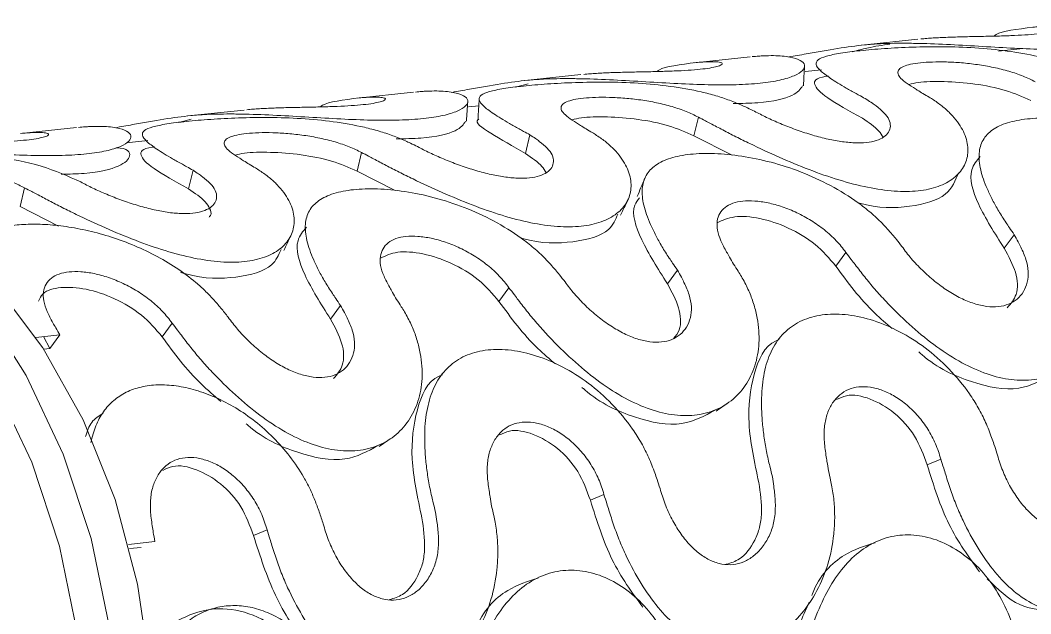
# Model space of a CAD drawing. Header units: millimetres. Extents: x -696 to 165, y -344 to 645.
# Drawn here: x 72.37 to 97.38, y 627.03 to 641.71 of the extents above; entities that cross this region are included whole.
import ezdxf

# ---------------------------------------------------------------- set-up
doc = ezdxf.new("R2010")
doc.units = ezdxf.units.MM

msp = doc.modelspace()

# ---------------------------------------------------------------- linework, layer by layer
at = {"color": 7, "linetype": 'Continuous', "lineweight": 15}
for p, q in [((94.586, 641.241), (93.196, 641.095)), ((97.189, 641.011), (96.583, 640.947)), ((90.44, 640.806), (89.049, 640.66)), ((92.203, 640.488), (91.801, 640.446)), ((86.247, 640.366), (84.857, 640.22)), ((82.101, 639.931), (80.71, 639.785)), ((77.908, 639.491), (76.518, 639.346)), ((83.719, 639.598), (83.463, 639.571)), ((76.6, 639.261), (76.292, 639.184)), ((73.762, 639.057), (72.371, 638.911)), ((75.525, 638.739), (74.997, 638.683)), ((80.706, 637.976), (81.649, 637.497)), ((72.367, 637.102), (73.312, 636.621)), ((75.879, 633.884), (76.126, 634.221)), ((73.1, 633.592), (72.943, 633.887))]:
    msp.add_line(p, q, dxfattribs=at)
at = {"color": 144, "linetype": 'Continuous', "lineweight": 0}
for p, q in [((84.939, 640.136), (84.631, 640.059)), ((89.045, 638.851), (89.154, 639.314)), ((84.875, 638.414), (84.985, 638.877)), ((89.045, 638.851), (89.988, 638.372)), ((80.706, 637.976), (80.816, 638.439)), ((76.537, 637.539), (76.646, 638.002)), ((72.367, 637.102), (72.477, 637.565)), ((96.726, 636.071), (96.974, 636.407)), ((92.557, 635.633), (92.804, 635.97)), ((88.388, 635.196), (88.635, 635.533)), ((84.218, 634.759), (84.465, 635.095)), ((80.049, 634.321), (80.296, 634.658)), ((72.755, 633.867), (73.347, 633.929)), ((73.1, 633.592), (73.347, 633.929)), ((72.948, 633.577), (73.1, 633.592)), ((94.82, 630.714), (95.156, 630.858)), ((86.481, 629.84), (86.817, 629.984)), ((78.142, 628.965), (78.478, 629.109)), ((75.044, 628.749), (75.699, 628.817)), ((75.072, 628.643), (75.363, 628.674))]:
    msp.add_line(p, q, dxfattribs=at)
at = {"color": 7, "linetype": 'Continuous', "lineweight": 15, "flags": 128}
for points in [[(59.712, 637.886), (60.811, 638.461), (62.365, 638.938), (63.971, 639.067), (65.589, 638.843), (67.18, 638.272), (68.705, 637.369), (70.125, 636.155), (71.407, 634.661), (72.517, 632.922), (73.43, 630.983), (74.123, 628.891)], [(70.799, 612.715), (71.112, 612.948), (72.371, 614.136), (73.462, 615.604), (74.356, 617.312), (75.03, 619.217), (75.467, 621.269), (75.656, 623.416), (75.591, 625.601), (75.274, 627.768), (74.714, 629.861), (73.924, 631.825), (72.926, 633.611), (71.745, 635.171), (70.412, 636.465), (68.962, 637.46), (68.162, 637.855)], [(74.123, 628.891), (74.578, 626.697), (74.785, 624.455), (74.737, 622.221), (74.437, 620.049), (73.892, 617.993), (73.116, 616.104), (72.126, 614.428), (70.948, 613.007), (69.611, 611.875), (68.148, 611.06), (66.594, 610.583), (64.989, 610.454), (63.37, 610.678), (61.84, 611.22)]]:
    msp.add_lwpolyline(points, dxfattribs=at)
at = {"color": 8, "linetype": 'Continuous', "lineweight": 15, "flags": 128}
for points in [[(73.341, 628.707), (72.651, 630.781), (71.737, 632.697), (70.624, 634.407), (69.339, 635.866), (67.916, 637.036), (66.392, 637.887), (64.807, 638.397), (63.2, 638.552), (61.615, 638.348), (60.093, 637.792), (58.671, 636.896), (57.388, 635.685), (57.287, 635.569)], [(59.686, 612.695), (60.863, 611.92), (62.422, 611.238), (64.023, 610.904), (65.624, 610.928), (67.183, 611.31), (68.66, 612.038), (70.017, 613.094), (71.218, 614.452), (72.232, 616.075), (73.034, 617.922), (73.602, 619.945), (73.921, 622.091), (73.984, 624.305), (73.789, 626.529), (73.341, 628.707)]]:
    msp.add_lwpolyline(points, dxfattribs=at)
at = {"color": 144, "linetype": 'Continuous', "lineweight": 0}
for points, knots in [([(93.268, 641.102), (93.329, 641.108), (93.433, 641.117), (93.642, 641.13), (93.901, 641.14), (94.247, 641.143), (94.738, 641.137), (95.387, 641.111), (96.19, 641.063), (96.986, 641.016), (97.746, 640.986), (98.44, 640.985), (99.044, 641.023), (99.533, 641.1), (99.889, 641.21), (100.097, 641.343), (100.148, 641.479), (100.042, 641.599), (99.821, 641.671), (99.577, 641.703), (99.36, 641.713), (99.157, 641.709), (98.975, 641.698), (98.882, 641.69), (98.828, 641.685)], [0, 0, 0, 0, 0.0186597, 0.0319549, 0.0637412, 0.0954062, 0.1271454, 0.1904484, 0.2531234, 0.3153892, 0.3772158, 0.4386966, 0.5000004, 0.5613035, 0.6227903, 0.6846084, 0.746879, 0.8093411, 0.8727575, 0.9049937, 0.9363988, 0.9681745, 0.9814248, 1, 1, 1, 1]), ([(97.438, 641.54), (97.486, 641.544), (97.569, 641.551), (97.729, 641.559), (97.904, 641.561), (98.049, 641.546), (98.1, 641.517), (98.072, 641.481), (97.967, 641.441), (97.791, 641.404), (97.547, 641.372), (97.244, 641.347), (96.897, 641.329), (96.515, 641.318), (96.116, 641.31), (95.713, 641.302), (95.323, 641.29), (95.023, 641.276), (94.807, 641.261), (94.708, 641.252), (94.658, 641.248)], [0, 0, 0, 0, 0.037586, 0.064255, 0.12723, 0.189295, 0.251986, 0.314945, 0.377155, 0.438811, 0.499758, 0.561114, 0.622703, 0.684321, 0.746812, 0.809827, 0.873255, 0.936776, 0.968416, 1, 1, 1, 1]), ([(96.48, 641.319), (96.494, 641.333), (96.604, 641.434), (97.05, 641.49), (97.438, 641.54)], [0, 0, 0, 0, 0.13264, 1, 1, 1, 1]), ([(91.392, 640.802), (91.536, 640.827), (91.937, 640.898), (92.634, 641.026), (93.057, 641.077), (93.268, 641.102)], [0, 0, 0, 0, 0.217821, 0.608524, 1, 1, 1, 1]), ([(98.883, 640.334), (98.825, 640.363), (98.725, 640.412), (98.522, 640.504), (98.27, 640.608), (97.932, 640.72), (97.448, 640.846), (96.804, 640.96), (96.003, 641.036), (95.205, 641.061), (94.443, 641.049), (93.746, 641.012), (93.142, 640.96), (92.653, 640.897), (92.3, 640.824), (92.094, 640.735), (92.045, 640.621), (92.15, 640.472), (92.365, 640.312), (92.601, 640.16), (92.811, 640.035), (93.007, 639.926), (93.183, 639.83), (93.272, 639.78), (93.324, 639.751)], [0, 0, 0, 0, 0.01866, 0.031955, 0.063741, 0.095406, 0.127145, 0.190448, 0.253123, 0.315389, 0.377216, 0.438697, 0.5, 0.561304, 0.62279, 0.684608, 0.746879, 0.809341, 0.872758, 0.904994, 0.936399, 0.968174, 0.981425, 1, 1, 1, 1]), ([(93.893, 641.119), (93.714, 641.094), (93.438, 641.056), (93.092, 640.965), (92.97, 640.933)], [0, 0, 0, 0, 0.646947, 1, 1, 1, 1]), ([(89.099, 640.665), (89.147, 640.669), (89.23, 640.676), (89.39, 640.685), (89.565, 640.686), (89.71, 640.672), (89.761, 640.643), (89.733, 640.606), (89.628, 640.567), (89.452, 640.529), (89.208, 640.497), (88.906, 640.472), (88.558, 640.455), (88.176, 640.443), (87.777, 640.435), (87.374, 640.427), (86.985, 640.416), (86.684, 640.401), (86.468, 640.387), (86.369, 640.378), (86.319, 640.373)], [0, 0, 0, 0, 0.037586, 0.064255, 0.12723, 0.189295, 0.251986, 0.314945, 0.377155, 0.438811, 0.499758, 0.561114, 0.622703, 0.684321, 0.746812, 0.809827, 0.873255, 0.936776, 0.968416, 1, 1, 1, 1]), ([(94.714, 639.897), (94.667, 639.927), (94.588, 639.978), (94.435, 640.074), (94.267, 640.183), (94.128, 640.305), (94.082, 640.41), (94.113, 640.498), (94.22, 640.57), (94.397, 640.624), (94.642, 640.662), (94.944, 640.681), (95.291, 640.682), (95.67, 640.662), (96.066, 640.617), (96.465, 640.548), (96.847, 640.453), (97.141, 640.353), (97.35, 640.262), (97.446, 640.213), (97.493, 640.189)], [0, 0, 0, 0, 0.037586, 0.064255, 0.12723, 0.189295, 0.251986, 0.314945, 0.377155, 0.438811, 0.499758, 0.561114, 0.622703, 0.684321, 0.746812, 0.809827, 0.873255, 0.936776, 0.968416, 1, 1, 1, 1]), ([(88.141, 640.445), (88.155, 640.458), (88.265, 640.559), (88.712, 640.616), (89.099, 640.665)], [0, 0, 0, 0, 0.13264, 1, 1, 1, 1]), ([(83.054, 639.927), (83.197, 639.953), (83.598, 640.023), (84.295, 640.152), (84.718, 640.202), (84.93, 640.228)], [0, 0, 0, 0, 0.217821, 0.608524, 1, 1, 1, 1]), ([(92.365, 640.333), (92.349, 640.33), (92.047, 640.283), (91.978, 640.14), (92.241, 639.83), (92.89, 639.469), (93.214, 639.288)], [0, 0, 0, 0, 0.018526, 0.345504, 0.672289, 1, 1, 1, 1]), ([(94.367, 640.123), (94.438, 640.142), (94.638, 640.193), (95.23, 640.205), (95.994, 640.148), (96.784, 639.995), (97.184, 639.815), (97.384, 639.726)], [0, 0, 0, 0, 0.120844, 0.341045, 0.561328, 0.780782, 1, 1, 1, 1]), ([(80.76, 639.79), (80.809, 639.794), (80.891, 639.802), (81.051, 639.81), (81.226, 639.812), (81.372, 639.797), (81.423, 639.768), (81.394, 639.732), (81.289, 639.692), (81.113, 639.655), (80.869, 639.622), (80.567, 639.598), (80.219, 639.58), (79.838, 639.568), (79.438, 639.56), (79.035, 639.552), (78.646, 639.541), (78.345, 639.527), (78.129, 639.512), (78.03, 639.503), (77.98, 639.499)], [0, 0, 0, 0, 0.037586, 0.064255, 0.12723, 0.189295, 0.251986, 0.314945, 0.377155, 0.438811, 0.499758, 0.561114, 0.622703, 0.684321, 0.746812, 0.809827, 0.873255, 0.936776, 0.968416, 1, 1, 1, 1]), ([(79.802, 639.57), (79.816, 639.584), (79.926, 639.685), (80.373, 639.741), (80.76, 639.79)], [0, 0, 0, 0, 0.1326399, 1, 1, 1, 1]), ([(89.154, 639.314), (89.213, 639.285), (89.312, 639.234), (89.512, 639.129), (89.758, 638.998), (90.083, 638.829), (90.543, 638.604), (91.147, 638.324), (91.892, 638.011), (92.634, 637.751), (93.35, 637.565), (94.015, 637.47), (94.609, 637.475), (95.108, 637.584), (95.493, 637.79), (95.746, 638.078), (95.851, 638.427), (95.802, 638.811), (95.626, 639.138), (95.413, 639.39), (95.216, 639.571), (95.027, 639.708), (94.855, 639.816), (94.766, 639.867), (94.714, 639.897)], [0, 0, 0, 0, 0.0186597, 0.0319549, 0.0637412, 0.0954062, 0.1271454, 0.1904484, 0.2531234, 0.3153892, 0.3772158, 0.4386966, 0.5000004, 0.5613035, 0.6227903, 0.6846084, 0.746879, 0.8093411, 0.8727575, 0.9049937, 0.9363988, 0.9681745, 0.9814248, 1, 1, 1, 1]), ([(93.324, 639.751), (93.37, 639.721), (93.449, 639.668), (93.6, 639.56), (93.761, 639.424), (93.888, 639.251), (93.92, 639.087), (93.875, 638.94), (93.756, 638.819), (93.571, 638.73), (93.323, 638.681), (93.024, 638.674), (92.685, 638.707), (92.318, 638.777), (91.936, 638.881), (91.551, 639.009), (91.181, 639.154), (90.894, 639.282), (90.687, 639.385), (90.592, 639.435), (90.544, 639.46)], [0, 0, 0, 0, 0.037586, 0.064255, 0.12723, 0.189295, 0.251986, 0.314945, 0.377155, 0.438811, 0.499758, 0.561114, 0.622703, 0.684321, 0.746812, 0.809827, 0.873255, 0.936776, 0.968416, 1, 1, 1, 1]), ([(74.715, 639.053), (74.858, 639.078), (75.259, 639.149), (75.956, 639.277), (76.379, 639.328), (76.591, 639.353)], [0, 0, 0, 0, 0.217821, 0.608524, 1, 1, 1, 1]), ([(82.205, 638.585), (82.147, 638.614), (82.047, 638.663), (81.845, 638.755), (81.592, 638.859), (81.254, 638.971), (80.77, 639.097), (80.126, 639.211), (79.325, 639.287), (78.528, 639.312), (77.765, 639.3), (77.068, 639.263), (76.464, 639.21), (75.975, 639.148), (75.622, 639.075), (75.416, 638.986), (75.367, 638.872), (75.472, 638.723), (75.687, 638.563), (75.923, 638.411), (76.134, 638.286), (76.329, 638.176), (76.505, 638.081), (76.594, 638.031), (76.646, 638.002)], [0, 0, 0, 0, 0.01866, 0.031955, 0.063741, 0.095406, 0.127145, 0.190448, 0.253123, 0.315389, 0.377216, 0.438697, 0.5, 0.561304, 0.62279, 0.684608, 0.746879, 0.809341, 0.872758, 0.904994, 0.936399, 0.968174, 0.981425, 1, 1, 1, 1]), ([(93.214, 639.288), (93.37, 639.184), (93.598, 639.031), (93.696, 638.867), (93.727, 638.816)], [0, 0, 0, 0, 0.684875, 1, 1, 1, 1]), ([(102.533, 636.99), (102.487, 637.048), (102.409, 637.147), (102.249, 637.34), (102.046, 637.566), (101.764, 637.831), (101.348, 638.156), (100.776, 638.509), (100.041, 638.845), (99.291, 639.087), (98.56, 639.237), (97.88, 639.301), (97.281, 639.283), (96.787, 639.187), (96.416, 639.012), (96.18, 638.76), (96.083, 638.43), (96.122, 638.022), (96.264, 637.621), (96.433, 637.269), (96.587, 636.992), (96.734, 636.761), (96.867, 636.565), (96.934, 636.466), (96.974, 636.407)], [0, 0, 0, 0, 0.01866, 0.031955, 0.063741, 0.095406, 0.127145, 0.190448, 0.253123, 0.315389, 0.377216, 0.438697, 0.5, 0.561304, 0.62279, 0.684608, 0.746879, 0.809341, 0.872758, 0.904994, 0.936399, 0.968174, 0.981425, 1, 1, 1, 1]), ([(68.252, 638.478), (68.312, 638.484), (68.416, 638.493), (68.625, 638.506), (68.884, 638.517), (69.23, 638.52), (69.721, 638.513), (70.37, 638.488), (71.173, 638.44), (71.969, 638.392), (72.729, 638.362), (73.424, 638.361), (74.027, 638.399), (74.517, 638.476), (74.873, 638.587), (75.081, 638.719), (75.132, 638.855), (75.025, 638.975), (74.804, 639.047), (74.56, 639.079), (74.343, 639.089), (74.14, 639.085), (73.958, 639.074), (73.865, 639.066), (73.811, 639.062)], [0, 0, 0, 0, 0.01866, 0.031955, 0.063741, 0.095406, 0.127145, 0.190448, 0.253123, 0.315389, 0.377216, 0.438697, 0.5, 0.561304, 0.62279, 0.684608, 0.746879, 0.809341, 0.872758, 0.904994, 0.936399, 0.968174, 0.981425, 1, 1, 1, 1]), ([(78.036, 638.148), (77.99, 638.178), (77.91, 638.229), (77.757, 638.325), (77.589, 638.434), (77.45, 638.556), (77.404, 638.661), (77.436, 638.749), (77.542, 638.82), (77.719, 638.875), (77.964, 638.912), (78.266, 638.932), (78.613, 638.933), (78.992, 638.912), (79.389, 638.868), (79.787, 638.799), (80.169, 638.704), (80.463, 638.604), (80.673, 638.513), (80.768, 638.464), (80.816, 638.439)], [0, 0, 0, 0, 0.037586, 0.064255, 0.12723, 0.189295, 0.251986, 0.314945, 0.377155, 0.438811, 0.499758, 0.561114, 0.622703, 0.684321, 0.746812, 0.809827, 0.873255, 0.936776, 0.968416, 1, 1, 1, 1]), ([(84.985, 638.877), (85.031, 638.846), (85.11, 638.794), (85.261, 638.685), (85.422, 638.55), (85.549, 638.377), (85.581, 638.213), (85.536, 638.066), (85.417, 637.944), (85.232, 637.856), (84.985, 637.807), (84.685, 637.799), (84.346, 637.832), (83.979, 637.902), (83.597, 638.006), (83.212, 638.134), (82.842, 638.28), (82.555, 638.407), (82.348, 638.51), (82.253, 638.56), (82.205, 638.585)], [0, 0, 0, 0, 0.037586, 0.064255, 0.12723, 0.189295, 0.251986, 0.314945, 0.377155, 0.438811, 0.499758, 0.561114, 0.622703, 0.684321, 0.746812, 0.809827, 0.873255, 0.936776, 0.968416, 1, 1, 1, 1]), ([(73.866, 637.711), (73.554, 637.852), (72.929, 638.135), (71.73, 638.356), (70.49, 638.443), (69.293, 638.426), (68.282, 638.354), (67.61, 638.28), (67.425, 638.217), (67.367, 638.198)], [0, 0, 0, 0, 0.158147, 0.315573, 0.471045, 0.62491, 0.777555, 0.929959, 1, 1, 1, 1]), ([(73.382, 637.903), (73.578, 637.906), (74.217, 637.916), (74.888, 638.099), (75.145, 638.351), (75.038, 638.552), (74.737, 638.555), (74.732, 638.555)], [0, 0, 0, 0, 0.127752, 0.417077, 0.706212, 0.995176, 1, 1, 1, 1]), ([(75.688, 638.583), (75.671, 638.581), (75.37, 638.534), (75.3, 638.391), (75.564, 638.08), (76.212, 637.72), (76.537, 637.539)], [0, 0, 0, 0, 0.018526, 0.345504, 0.672289, 1, 1, 1, 1]), ([(77.689, 638.374), (77.76, 638.393), (77.961, 638.444), (78.552, 638.456), (79.316, 638.399), (80.106, 638.246), (80.506, 638.066), (80.706, 637.976)], [0, 0, 0, 0, 0.120844, 0.341045, 0.561328, 0.780782, 1, 1, 1, 1]), ([(84.875, 638.414), (85.032, 638.309), (85.26, 638.157), (85.357, 637.993), (85.388, 637.941)], [0, 0, 0, 0, 0.684875, 1, 1, 1, 1]), ([(96.13, 638.339), (96.044, 638.238), (95.813, 637.965), (96.016, 637.192), (96.49, 636.445), (96.726, 636.071)], [0, 0, 0, 0, 0.226482, 0.612694, 1, 1, 1, 1]), ([(69.697, 637.273), (69.651, 637.303), (69.571, 637.354), (69.418, 637.45), (69.25, 637.559), (69.111, 637.681), (69.065, 637.786), (69.097, 637.874), (69.203, 637.946), (69.38, 638.001), (69.625, 638.038), (69.927, 638.057), (70.274, 638.058), (70.653, 638.038), (71.05, 637.993), (71.448, 637.924), (71.831, 637.829), (72.124, 637.729), (72.334, 637.638), (72.429, 637.589), (72.477, 637.565)], [0, 0, 0, 0, 0.037586, 0.064255, 0.12723, 0.189295, 0.251986, 0.314945, 0.377155, 0.438811, 0.499758, 0.561114, 0.622703, 0.684321, 0.746812, 0.809827, 0.873255, 0.936776, 0.968416, 1, 1, 1, 1]), ([(93.102, 637.2), (93.115, 637.197), (93.605, 637.052), (94.425, 637.067), (95.354, 637.332), (95.521, 637.752), (95.599, 637.949)], [0, 0, 0, 0, 0.009559, 0.35325, 0.696863, 1, 1, 1, 1]), ([(85.855, 635.241), (85.81, 635.299), (85.732, 635.398), (85.571, 635.591), (85.368, 635.817), (85.086, 636.082), (84.67, 636.406), (84.098, 636.76), (83.364, 637.096), (82.613, 637.337), (81.882, 637.488), (81.202, 637.552), (80.604, 637.534), (80.109, 637.437), (79.738, 637.263), (79.502, 637.011), (79.405, 636.68), (79.444, 636.273), (79.586, 635.871), (79.755, 635.52), (79.909, 635.243), (80.056, 635.012), (80.189, 634.816), (80.257, 634.716), (80.296, 634.658)], [0, 0, 0, 0, 0.01866, 0.031955, 0.063741, 0.095406, 0.127145, 0.190448, 0.253123, 0.315389, 0.377216, 0.438697, 0.5, 0.561304, 0.62279, 0.684608, 0.746879, 0.809341, 0.872758, 0.904994, 0.936399, 0.968174, 0.981425, 1, 1, 1, 1]), ([(90.025, 635.679), (89.991, 635.737), (89.934, 635.838), (89.822, 636.033), (89.702, 636.261), (89.615, 636.524), (89.611, 636.751), (89.675, 636.941), (89.806, 637.089), (89.997, 637.192), (90.247, 637.245), (90.544, 637.248), (90.877, 637.202), (91.232, 637.105), (91.595, 636.957), (91.951, 636.765), (92.282, 636.531), (92.526, 636.308), (92.694, 636.118), (92.768, 636.019), (92.804, 635.97)], [0, 0, 0, 0, 0.037586, 0.064255, 0.12723, 0.189295, 0.251986, 0.314945, 0.377155, 0.438811, 0.499758, 0.561114, 0.622703, 0.684321, 0.746812, 0.809827, 0.873255, 0.936776, 0.968416, 1, 1, 1, 1]), ([(89.623, 636.701), (89.754, 636.763), (90.017, 636.887), (90.667, 636.837), (91.382, 636.603), (92.081, 636.192), (92.398, 635.82), (92.557, 635.633)], [0, 0, 0, 0, 0.1958421, 0.3972584, 0.5987497, 0.7994829, 1, 1, 1, 1]), ([(77.516, 634.367), (77.456, 634.443), (77.336, 634.594), (77.146, 634.814), (76.943, 635.025), (76.647, 635.293), (76.234, 635.596), (75.697, 635.91), (75.134, 636.171), (74.558, 636.376), (73.986, 636.527), (73.434, 636.624), (72.914, 636.671), (72.441, 636.668), (72.025, 636.619), (71.679, 636.523), (71.407, 636.381), (71.21, 636.195), (71.118, 635.999), (71.094, 635.817), (71.089, 635.721), (71.086, 635.673)], [0, 0, 0, 0, 0.03208, 0.064054, 0.095876, 0.127664, 0.191357, 0.254821, 0.317917, 0.380404, 0.442694, 0.504695, 0.566396, 0.628012, 0.689611, 0.751139, 0.81291, 0.875066, 0.937353, 0.968618, 1, 1, 1, 1]), ([(79.452, 636.59), (79.366, 636.489), (79.135, 636.216), (79.339, 635.443), (79.812, 634.696), (80.049, 634.321)], [0, 0, 0, 0, 0.226482, 0.612694, 1, 1, 1, 1]), ([(81.686, 634.804), (81.652, 634.863), (81.595, 634.963), (81.483, 635.159), (81.363, 635.387), (81.276, 635.649), (81.272, 635.877), (81.337, 636.067), (81.467, 636.215), (81.658, 636.318), (81.908, 636.371), (82.205, 636.374), (82.538, 636.327), (82.893, 636.23), (83.256, 636.083), (83.612, 635.89), (83.943, 635.656), (84.187, 635.433), (84.355, 635.243), (84.429, 635.145), (84.465, 635.095)], [0, 0, 0, 0, 0.037586, 0.064255, 0.12723, 0.189295, 0.251986, 0.314945, 0.377155, 0.438811, 0.499758, 0.561114, 0.622703, 0.684321, 0.746812, 0.809827, 0.873255, 0.936776, 0.968416, 1, 1, 1, 1]), ([(81.285, 635.827), (81.415, 635.888), (81.678, 636.013), (82.328, 635.962), (83.043, 635.728), (83.742, 635.318), (84.059, 634.945), (84.218, 634.759)], [0, 0, 0, 0, 0.195842, 0.397258, 0.59875, 0.799483, 1, 1, 1, 1]), ([(88.635, 635.533), (88.668, 635.473), (88.725, 635.372), (88.83, 635.167), (88.936, 634.92), (88.996, 634.62), (88.968, 634.35), (88.872, 634.117), (88.715, 633.933), (88.505, 633.805), (88.25, 633.744), (87.959, 633.75), (87.644, 633.821), (87.315, 633.954), (86.984, 634.145), (86.66, 634.38), (86.356, 634.651), (86.126, 634.894), (85.965, 635.093), (85.892, 635.192), (85.855, 635.241)], [0, 0, 0, 0, 0.037586, 0.064255, 0.12723, 0.189295, 0.251986, 0.314945, 0.377155, 0.438811, 0.499758, 0.561114, 0.622703, 0.684321, 0.746812, 0.809827, 0.873255, 0.936776, 0.968416, 1, 1, 1, 1]), ([(88.388, 635.196), (88.496, 634.997), (88.659, 634.7), (88.724, 634.312), (88.7, 634.034), (88.593, 633.904), (88.537, 633.837)], [0, 0, 0, 0, 0.393496, 0.587834, 0.784098, 1, 1, 1, 1]), ([(96.546, 631.004), (96.521, 631.079), (96.479, 631.208), (96.39, 631.463), (96.271, 631.767), (96.089, 632.13), (95.799, 632.587), (95.369, 633.106), (94.778, 633.628), (94.139, 634.029), (93.488, 634.303), (92.857, 634.444), (92.274, 634.453), (91.764, 634.329), (91.345, 634.077), (91.028, 633.702), (90.819, 633.212), (90.715, 632.619), (90.714, 632.051), (90.757, 631.568), (90.811, 631.192), (90.874, 630.884), (90.937, 630.626), (90.968, 630.497), (90.987, 630.421)], [0, 0, 0, 0, 0.01866, 0.031955, 0.063741, 0.095406, 0.127145, 0.190448, 0.253123, 0.315389, 0.377216, 0.438697, 0.5, 0.561304, 0.62279, 0.684608, 0.746879, 0.809341, 0.872758, 0.904994, 0.936399, 0.968174, 0.981425, 1, 1, 1, 1]), ([(91.157, 633.814), (91.13, 633.804), (90.789, 633.679), (90.495, 632.986), (90.329, 631.782), (90.543, 630.779), (90.651, 630.277)], [0, 0, 0, 0, 0.0279644, 0.3517976, 0.67544, 1, 1, 1, 1]), ([(88.207, 630.129), (88.182, 630.205), (88.14, 630.334), (88.051, 630.589), (87.932, 630.892), (87.75, 631.256), (87.46, 631.713), (87.03, 632.231), (86.439, 632.753), (85.801, 633.154), (85.149, 633.428), (84.518, 633.57), (83.935, 633.578), (83.425, 633.455), (83.006, 633.203), (82.689, 632.827), (82.48, 632.337), (82.376, 631.745), (82.375, 631.177), (82.418, 630.693), (82.472, 630.317), (82.535, 630.009), (82.598, 629.752), (82.629, 629.622), (82.648, 629.546)], [0, 0, 0, 0, 0.01866, 0.031955, 0.063741, 0.095406, 0.127145, 0.190448, 0.253123, 0.315389, 0.377216, 0.438697, 0.5, 0.561304, 0.62279, 0.684608, 0.746879, 0.809341, 0.872758, 0.904994, 0.936399, 0.968174, 0.981425, 1, 1, 1, 1]), ([(82.818, 632.94), (82.791, 632.93), (82.45, 632.805), (82.156, 632.112), (81.99, 630.907), (82.204, 629.905), (82.312, 629.402)], [0, 0, 0, 0, 0.027964, 0.351798, 0.67544, 1, 1, 1, 1]), ([(79.868, 629.255), (79.836, 629.354), (79.771, 629.552), (79.662, 629.845), (79.538, 630.131), (79.343, 630.5), (79.049, 630.931), (78.64, 631.397), (78.188, 631.801), (77.705, 632.134), (77.207, 632.394), (76.709, 632.576), (76.225, 632.681), (75.769, 632.706), (75.351, 632.654), (74.983, 632.523), (74.671, 632.316), (74.416, 632.04), (74.259, 631.75), (74.173, 631.481), (74.134, 631.34), (74.115, 631.269)], [0, 0, 0, 0, 0.03208, 0.064054, 0.095876, 0.127664, 0.191357, 0.254821, 0.317917, 0.380404, 0.442694, 0.504695, 0.566396, 0.628012, 0.689611, 0.751139, 0.81291, 0.875066, 0.937353, 0.968618, 1, 1, 1, 1]), ([(92.376, 630.567), (92.364, 630.643), (92.342, 630.774), (92.301, 631.03), (92.262, 631.333), (92.268, 631.687), (92.341, 631.995), (92.469, 632.254), (92.645, 632.454), (92.865, 632.59), (93.124, 632.654), (93.412, 632.646), (93.716, 632.566), (94.025, 632.417), (94.325, 632.2), (94.602, 631.926), (94.842, 631.602), (95.002, 631.302), (95.099, 631.05), (95.137, 630.922), (95.156, 630.858)], [0, 0, 0, 0, 0.0375864, 0.0642546, 0.1272298, 0.189295, 0.2519863, 0.3149454, 0.3771553, 0.4388113, 0.4997585, 0.5611137, 0.6227028, 0.6843215, 0.746812, 0.8098273, 0.8732547, 0.9367756, 0.9684164, 1, 1, 1, 1]), ([(92.577, 632.329), (92.655, 632.368), (92.886, 632.484), (93.41, 632.379), (94.015, 632.032), (94.549, 631.45), (94.73, 630.96), (94.82, 630.714)], [0, 0, 0, 0, 0.112765, 0.33499, 0.557297, 0.778768, 1, 1, 1, 1]), ([(74.41, 631.985), (74.31, 631.923), (74.109, 631.796), (74.025, 631.542), (73.983, 631.414)], [0, 0, 0, 0, 0.493996, 1, 1, 1, 1]), ([(84.037, 629.692), (84.025, 629.768), (84.004, 629.899), (83.962, 630.156), (83.923, 630.458), (83.929, 630.812), (84.002, 631.12), (84.13, 631.379), (84.307, 631.58), (84.526, 631.716), (84.785, 631.78), (85.073, 631.771), (85.377, 631.692), (85.687, 631.542), (85.986, 631.325), (86.263, 631.052), (86.503, 630.728), (86.663, 630.427), (86.76, 630.176), (86.798, 630.048), (86.817, 629.984)], [0, 0, 0, 0, 0.037586, 0.064255, 0.12723, 0.189295, 0.251986, 0.314945, 0.377155, 0.438811, 0.499758, 0.561114, 0.622703, 0.684321, 0.746812, 0.809827, 0.873255, 0.936776, 0.968416, 1, 1, 1, 1]), ([(84.238, 631.454), (84.316, 631.493), (84.547, 631.609), (85.071, 631.505), (85.676, 631.158), (86.211, 630.576), (86.391, 630.085), (86.481, 629.84)], [0, 0, 0, 0, 0.1127653, 0.3349897, 0.5572968, 0.7787676, 1, 1, 1, 1]), ([(95.156, 630.858), (95.18, 630.783), (95.221, 630.653), (95.301, 630.394), (95.401, 630.082), (95.542, 629.701), (95.759, 629.213), (96.068, 628.643), (96.488, 628.048), (96.956, 627.574), (97.463, 627.238), (97.998, 627.055), (98.548, 627.032), (99.092, 627.17), (99.607, 627.463), (100.068, 627.901), (100.447, 628.463), (100.721, 629.129), (100.844, 629.749), (100.874, 630.264), (100.86, 630.657), (100.817, 630.974), (100.763, 631.235), (100.733, 631.365), (100.715, 631.441)], [0, 0, 0, 0, 0.01866, 0.031955, 0.063741, 0.095406, 0.127145, 0.190448, 0.253123, 0.315389, 0.377216, 0.438697, 0.5, 0.561304, 0.62279, 0.684608, 0.746879, 0.809341, 0.872758, 0.904994, 0.936399, 0.968174, 0.981425, 1, 1, 1, 1]), ([(99.325, 631.295), (99.337, 631.219), (99.358, 631.088), (99.391, 630.827), (99.41, 630.516), (99.368, 630.147), (99.251, 629.82), (99.081, 629.543), (98.868, 629.327), (98.623, 629.181), (98.356, 629.113), (98.078, 629.125), (97.797, 629.215), (97.524, 629.38), (97.268, 629.615), (97.034, 629.908), (96.83, 630.247), (96.69, 630.556), (96.601, 630.811), (96.564, 630.94), (96.546, 631.004)], [0, 0, 0, 0, 0.037586, 0.064255, 0.12723, 0.189295, 0.251986, 0.314945, 0.377155, 0.438811, 0.499758, 0.561114, 0.622703, 0.684321, 0.746812, 0.809827, 0.873255, 0.936776, 0.968416, 1, 1, 1, 1]), ([(75.699, 628.817), (75.686, 628.894), (75.665, 629.025), (75.623, 629.281), (75.584, 629.584), (75.59, 629.937), (75.663, 630.246), (75.791, 630.504), (75.968, 630.705), (76.187, 630.841), (76.446, 630.905), (76.734, 630.897), (77.038, 630.817), (77.348, 630.668), (77.647, 630.451), (77.924, 630.177), (78.164, 629.853), (78.324, 629.553), (78.421, 629.301), (78.459, 629.173), (78.478, 629.109)], [0, 0, 0, 0, 0.037586, 0.064255, 0.12723, 0.189295, 0.251986, 0.314945, 0.377155, 0.438811, 0.499758, 0.561114, 0.622703, 0.684321, 0.746812, 0.809827, 0.873255, 0.936776, 0.968416, 1, 1, 1, 1]), ([(75.899, 630.579), (75.977, 630.619), (76.208, 630.735), (76.732, 630.63), (77.337, 630.283), (77.872, 629.701), (78.052, 629.21), (78.142, 628.965)], [0, 0, 0, 0, 0.112765, 0.33499, 0.557297, 0.778768, 1, 1, 1, 1]), ([(94.82, 630.714), (94.98, 630.203), (95.294, 629.201), (95.847, 628.44), (96.118, 628.067)], [0, 0, 0, 0, 0.509682, 1, 1, 1, 1]), ([(90.987, 630.421), (90.999, 630.344), (91.019, 630.213), (91.052, 629.953), (91.071, 629.642), (91.029, 629.272), (90.912, 628.946), (90.742, 628.669), (90.529, 628.453), (90.285, 628.306), (90.017, 628.238), (89.739, 628.251), (89.458, 628.34), (89.185, 628.505), (88.929, 628.741), (88.695, 629.033), (88.492, 629.373), (88.351, 629.681), (88.262, 629.937), (88.225, 630.065), (88.207, 630.129)], [0, 0, 0, 0, 0.037586, 0.064255, 0.12723, 0.189295, 0.251986, 0.314945, 0.377155, 0.438811, 0.499758, 0.561114, 0.622703, 0.684321, 0.746812, 0.809827, 0.873255, 0.936776, 0.968416, 1, 1, 1, 1]), ([(90.651, 630.277), (90.688, 630.023), (90.744, 629.644), (90.681, 629.161), (90.519, 628.749), (90.246, 628.378), (89.959, 628.292), (89.847, 628.259)], [0, 0, 0, 0, 0.2770378, 0.4138605, 0.5520384, 0.8264337, 1, 1, 1, 1]), ([(82.648, 629.546), (82.66, 629.47), (82.68, 629.339), (82.713, 629.078), (82.732, 628.767), (82.69, 628.398), (82.573, 628.071), (82.403, 627.794), (82.19, 627.578), (81.946, 627.432), (81.678, 627.364), (81.4, 627.376), (81.119, 627.466), (80.846, 627.631), (80.59, 627.866), (80.356, 628.158), (80.153, 628.498), (80.012, 628.807), (79.924, 629.062), (79.887, 629.191), (79.868, 629.255)], [0, 0, 0, 0, 0.037586, 0.064255, 0.12723, 0.189295, 0.251986, 0.314945, 0.377155, 0.438811, 0.499758, 0.561114, 0.622703, 0.684321, 0.746812, 0.809827, 0.873255, 0.936776, 0.968416, 1, 1, 1, 1]), ([(82.312, 629.402), (82.349, 629.148), (82.405, 628.769), (82.342, 628.287), (82.18, 627.874), (81.907, 627.503), (81.62, 627.417), (81.508, 627.384)], [0, 0, 0, 0, 0.277038, 0.413861, 0.552038, 0.826434, 1, 1, 1, 1]), ([(97.134, 625.137), (97.134, 625.214), (97.136, 625.348), (97.132, 625.614), (97.115, 625.934), (97.057, 626.323), (96.926, 626.82), (96.68, 627.396), (96.281, 627.993), (95.797, 628.465), (95.259, 628.798), (94.696, 628.978), (94.136, 629), (93.603, 628.863), (93.115, 628.573), (92.685, 628.138), (92.322, 627.577), (92.027, 626.909), (91.841, 626.283), (91.724, 625.76), (91.654, 625.359), (91.616, 625.035), (91.593, 624.766), (91.581, 624.632), (91.574, 624.554)], [0, 0, 0, 0, 0.01866, 0.031955, 0.063741, 0.095406, 0.127145, 0.190448, 0.253123, 0.315389, 0.377216, 0.438697, 0.5, 0.561304, 0.62279, 0.684608, 0.746879, 0.809341, 0.872758, 0.904994, 0.936399, 0.968174, 0.981425, 1, 1, 1, 1]), ([(93.531, 628.79), (93.273, 628.709), (92.67, 628.52), (92.146, 627.969), (91.968, 627.502), (91.963, 627.488)], [0, 0, 0, 0, 0.419915, 0.983081, 1, 1, 1, 1]), ([(88.795, 624.262), (88.795, 624.34), (88.797, 624.473), (88.793, 624.74), (88.776, 625.059), (88.718, 625.448), (88.587, 625.945), (88.341, 626.521), (87.942, 627.118), (87.458, 627.591), (86.92, 627.923), (86.357, 628.104), (85.798, 628.126), (85.264, 627.989), (84.776, 627.698), (84.347, 627.264), (83.983, 626.703), (83.688, 626.035), (83.502, 625.409), (83.385, 624.886), (83.315, 624.485), (83.277, 624.16), (83.254, 623.891), (83.242, 623.757), (83.236, 623.679)], [0, 0, 0, 0, 0.01866, 0.031955, 0.063741, 0.095406, 0.127145, 0.190448, 0.253123, 0.315389, 0.377216, 0.438697, 0.5, 0.561304, 0.62279, 0.684608, 0.746879, 0.809341, 0.872758, 0.904994, 0.936399, 0.968174, 0.981425, 1, 1, 1, 1]), ([(85.192, 627.916), (84.934, 627.835), (84.331, 627.645), (83.807, 627.094), (83.629, 626.627), (83.624, 626.614)], [0, 0, 0, 0, 0.419915, 0.983081, 1, 1, 1, 1]), ([(96.305, 627.9), (96.566, 627.646), (97.068, 627.155), (97.657, 627.127), (97.94, 627.114)], [0, 0, 0, 0, 0.519701, 1, 1, 1, 1]), ([(80.456, 623.387), (80.457, 623.49), (80.458, 623.695), (80.448, 624.002), (80.421, 624.306), (80.353, 624.702), (80.209, 625.173), (79.967, 625.693), (79.662, 626.155), (79.306, 626.544), (78.911, 626.854), (78.49, 627.078), (78.058, 627.211), (77.626, 627.25), (77.206, 627.196), (76.807, 627.048), (76.438, 626.809), (76.1, 626.491), (75.853, 626.156), (75.681, 625.85), (75.597, 625.691), (75.555, 625.611)], [0, 0, 0, 0, 0.03208, 0.064054, 0.095876, 0.127664, 0.191357, 0.254821, 0.317917, 0.380404, 0.442694, 0.504695, 0.566396, 0.628012, 0.689611, 0.751139, 0.81291, 0.875066, 0.937353, 0.968618, 1, 1, 1, 1]), ([(91.898, 627.319), (91.732, 626.949), (91.371, 626.141), (91.271, 625.162), (91.216, 624.631)], [0, 0, 0, 0, 0.457192, 1, 1, 1, 1]), ([(80.098, 623.465), (80.09, 623.863), (80.076, 624.658), (79.634, 625.712), (78.971, 626.538), (78.145, 627.052), (77.271, 627.22), (76.452, 627.008), (75.839, 626.597), (75.576, 626.164), (75.49, 626.024)], [0, 0, 0, 0, 0.134241, 0.267705, 0.401346, 0.534964, 0.668555, 0.802079, 0.935772, 1, 1, 1, 1])]:
    msp.add_open_spline(points, degree=3, knots=knots, dxfattribs=at)
at = {"color": 7, "linetype": 'Continuous', "lineweight": 15}
for points, knots in [([(84.93, 640.228), (84.99, 640.233), (85.094, 640.242), (85.303, 640.256), (85.562, 640.266), (85.908, 640.269), (86.399, 640.263), (87.048, 640.237), (87.851, 640.189), (88.647, 640.142), (89.407, 640.111), (90.101, 640.11), (90.705, 640.148), (91.194, 640.225), (91.55, 640.336), (91.758, 640.468), (91.809, 640.604), (91.703, 640.725), (91.482, 640.796), (91.238, 640.828), (91.021, 640.838), (90.818, 640.834), (90.636, 640.824), (90.543, 640.815), (90.489, 640.811)], [0, 0, 0, 0, 0.01866, 0.031955, 0.063741, 0.095406, 0.127145, 0.190448, 0.253123, 0.315389, 0.377216, 0.438697, 0.5, 0.561304, 0.62279, 0.684608, 0.746879, 0.809341, 0.872758, 0.904994, 0.936399, 0.968174, 0.981425, 1, 1, 1, 1]), ([(91.754, 640.092), (91.759, 640.172), (91.769, 640.331), (91.78, 640.491), (91.785, 640.571)], [0, 0, 0, 0, 0.499949, 1, 1, 1, 1]), ([(90.544, 639.46), (90.486, 639.488), (90.386, 639.537), (90.183, 639.63), (89.931, 639.734), (89.593, 639.846), (89.109, 639.971), (88.465, 640.085), (87.664, 640.162), (86.867, 640.187), (86.104, 640.174), (85.407, 640.137), (84.803, 640.085), (84.314, 640.023), (83.961, 639.949), (83.755, 639.86), (83.706, 639.746), (83.811, 639.597), (84.026, 639.437), (84.262, 639.286), (84.472, 639.16), (84.668, 639.051), (84.844, 638.956), (84.933, 638.906), (84.985, 638.877)], [0, 0, 0, 0, 0.01866, 0.031955, 0.063741, 0.095406, 0.127145, 0.190448, 0.253123, 0.315389, 0.377216, 0.438697, 0.5, 0.561304, 0.62279, 0.684608, 0.746879, 0.809341, 0.872758, 0.904994, 0.936399, 0.968174, 0.981425, 1, 1, 1, 1]), ([(76.591, 639.353), (76.651, 639.358), (76.755, 639.368), (76.964, 639.381), (77.223, 639.391), (77.569, 639.394), (78.06, 639.388), (78.709, 639.362), (79.512, 639.314), (80.308, 639.267), (81.068, 639.236), (81.763, 639.236), (82.366, 639.273), (82.856, 639.35), (83.212, 639.461), (83.419, 639.593), (83.47, 639.729), (83.364, 639.85), (83.143, 639.922), (82.899, 639.954), (82.682, 639.964), (82.479, 639.96), (82.297, 639.949), (82.204, 639.941), (82.15, 639.936)], [0, 0, 0, 0, 0.01866, 0.031955, 0.063741, 0.095406, 0.127145, 0.190448, 0.253123, 0.315389, 0.377216, 0.438697, 0.5, 0.561304, 0.62279, 0.684608, 0.746879, 0.809341, 0.872758, 0.904994, 0.936399, 0.968174, 0.981425, 1, 1, 1, 1]), ([(90.016, 639.651), (90.227, 639.654), (90.881, 639.664), (91.569, 639.84), (91.68, 640.009), (91.733, 640.09)], [0, 0, 0, 0, 0.1979243, 0.6140914, 1, 1, 1, 1]), ([(83.415, 639.217), (83.42, 639.297), (83.43, 639.457), (83.441, 639.617), (83.446, 639.696)], [0, 0, 0, 0, 0.499949, 1, 1, 1, 1]), ([(83.729, 639.769), (83.724, 639.685), (83.715, 639.517), (83.705, 639.349), (83.7, 639.265)], [0, 0, 0, 0, 0.500047, 1, 1, 1, 1]), ([(86.375, 639.022), (86.329, 639.052), (86.249, 639.103), (86.096, 639.199), (85.928, 639.308), (85.789, 639.43), (85.743, 639.535), (85.774, 639.624), (85.881, 639.695), (86.058, 639.75), (86.303, 639.787), (86.605, 639.807), (86.952, 639.807), (87.331, 639.787), (87.728, 639.743), (88.126, 639.674), (88.508, 639.578), (88.802, 639.478), (89.011, 639.387), (89.107, 639.338), (89.154, 639.314)], [0, 0, 0, 0, 0.037586, 0.064255, 0.12723, 0.189295, 0.251986, 0.314945, 0.377155, 0.438811, 0.499758, 0.561114, 0.622703, 0.684321, 0.746812, 0.809827, 0.873255, 0.936776, 0.968416, 1, 1, 1, 1]), ([(81.677, 638.777), (81.888, 638.78), (82.542, 638.79), (83.23, 638.965), (83.341, 639.134), (83.394, 639.215)], [0, 0, 0, 0, 0.197924, 0.614091, 1, 1, 1, 1]), ([(83.719, 639.263), (83.712, 639.258), (83.607, 639.187), (83.949, 638.948), (84.566, 638.592), (84.875, 638.414)], [0, 0, 0, 0, 0.033976, 0.516304, 1, 1, 1, 1]), ([(86.028, 639.249), (86.099, 639.267), (86.299, 639.319), (86.891, 639.331), (87.655, 639.273), (88.445, 639.121), (88.845, 638.941), (89.045, 638.851)], [0, 0, 0, 0, 0.120844, 0.341045, 0.561328, 0.780782, 1, 1, 1, 1]), ([(72.421, 638.916), (72.47, 638.92), (72.552, 638.927), (72.712, 638.935), (72.887, 638.937), (73.033, 638.922), (73.084, 638.894), (73.055, 638.857), (72.95, 638.818), (72.775, 638.78), (72.53, 638.748), (72.228, 638.723), (71.88, 638.705), (71.499, 638.694), (71.099, 638.686), (70.696, 638.678), (70.307, 638.667), (70.006, 638.652), (69.79, 638.638), (69.691, 638.629), (69.642, 638.624)], [0, 0, 0, 0, 0.037586, 0.064255, 0.12723, 0.189295, 0.251986, 0.314945, 0.377155, 0.438811, 0.499758, 0.561114, 0.622703, 0.684321, 0.746812, 0.809827, 0.873255, 0.936776, 0.968416, 1, 1, 1, 1]), ([(80.816, 638.439), (80.874, 638.41), (80.973, 638.36), (81.173, 638.255), (81.419, 638.123), (81.744, 637.955), (82.204, 637.729), (82.808, 637.449), (83.553, 637.137), (84.296, 636.877), (85.011, 636.69), (85.676, 636.595), (86.27, 636.601), (86.77, 636.71), (87.155, 636.916), (87.407, 637.204), (87.512, 637.552), (87.463, 637.936), (87.287, 638.264), (87.075, 638.516), (86.877, 638.697), (86.688, 638.834), (86.516, 638.941), (86.427, 638.993), (86.375, 639.022)], [0, 0, 0, 0, 0.01866, 0.031955, 0.063741, 0.095406, 0.127145, 0.190448, 0.253123, 0.315389, 0.377216, 0.438697, 0.5, 0.561304, 0.62279, 0.684608, 0.746879, 0.809341, 0.872758, 0.904994, 0.936399, 0.968174, 0.981425, 1, 1, 1, 1]), ([(94.194, 636.116), (94.149, 636.174), (94.071, 636.272), (93.91, 636.465), (93.707, 636.692), (93.425, 636.956), (93.009, 637.281), (92.437, 637.635), (91.703, 637.971), (90.952, 638.212), (90.221, 638.363), (89.541, 638.427), (88.942, 638.409), (88.448, 638.312), (88.077, 638.138), (87.841, 637.885), (87.744, 637.555), (87.783, 637.148), (87.925, 636.746), (88.094, 636.395), (88.248, 636.117), (88.395, 635.886), (88.528, 635.691), (88.596, 635.591), (88.635, 635.533)], [0, 0, 0, 0, 0.01866, 0.031955, 0.063741, 0.095406, 0.127145, 0.190448, 0.253123, 0.315389, 0.377216, 0.438697, 0.5, 0.561304, 0.62279, 0.684608, 0.746879, 0.809341, 0.872758, 0.904994, 0.936399, 0.968174, 0.981425, 1, 1, 1, 1]), ([(72.477, 637.565), (72.535, 637.535), (72.635, 637.485), (72.834, 637.38), (73.08, 637.249), (73.405, 637.08), (73.865, 636.855), (74.47, 636.574), (75.215, 636.262), (75.957, 636.002), (76.672, 635.816), (77.338, 635.72), (77.931, 635.726), (78.431, 635.835), (78.816, 636.041), (79.068, 636.329), (79.173, 636.678), (79.124, 637.062), (78.948, 637.389), (78.736, 637.641), (78.539, 637.822), (78.349, 637.959), (78.177, 638.067), (78.088, 638.118), (78.036, 638.148)], [0, 0, 0, 0, 0.0186597, 0.0319549, 0.0637412, 0.0954062, 0.1271454, 0.1904484, 0.2531234, 0.3153892, 0.3772158, 0.4386966, 0.5000004, 0.5613035, 0.6227903, 0.6846084, 0.746879, 0.8093411, 0.8727575, 0.9049937, 0.9363988, 0.9681745, 0.9814248, 1, 1, 1, 1]), ([(76.646, 638.002), (76.692, 637.972), (76.771, 637.919), (76.922, 637.811), (77.083, 637.675), (77.21, 637.502), (77.242, 637.338), (77.197, 637.191), (77.078, 637.07), (76.893, 636.981), (76.646, 636.932), (76.346, 636.925), (76.008, 636.957), (75.64, 637.028), (75.258, 637.132), (74.874, 637.26), (74.503, 637.405), (74.216, 637.533), (74.009, 637.635), (73.914, 637.686), (73.866, 637.711)], [0, 0, 0, 0, 0.037586, 0.064255, 0.12723, 0.189295, 0.251986, 0.314945, 0.377155, 0.438811, 0.499758, 0.561114, 0.622703, 0.684321, 0.746812, 0.809827, 0.873255, 0.936776, 0.968416, 1, 1, 1, 1]), ([(87.825, 637.794), (87.794, 637.72), (87.733, 637.572), (87.67, 637.424), (87.639, 637.35)], [0, 0, 0, 0, 0.500032, 1, 1, 1, 1]), ([(76.537, 637.539), (76.69, 637.435), (76.919, 637.279), (77.067, 637.054), (77.109, 636.919), (77.058, 636.859), (77.043, 636.841)], [0, 0, 0, 0, 0.4517813, 0.6749059, 0.9002404, 1, 1, 1, 1]), ([(87.231, 636.893), (87.26, 636.955), (87.319, 637.078), (87.379, 637.202), (87.408, 637.263)], [0, 0, 0, 0, 0.499959, 1, 1, 1, 1]), ([(87.7, 637.321), (87.655, 637.262), (87.472, 637.026), (87.685, 636.313), (88.153, 635.569), (88.388, 635.196)], [0, 0, 0, 0, 0.1418874, 0.5703363, 1, 1, 1, 1]), ([(84.763, 636.326), (84.776, 636.322), (85.266, 636.177), (86.08, 636.196), (86.949, 636.423), (87.103, 636.779), (87.162, 636.915)], [0, 0, 0, 0, 0.010505, 0.38824, 0.76589, 1, 1, 1, 1]), ([(92.804, 635.97), (92.849, 635.912), (92.927, 635.812), (93.08, 635.61), (93.269, 635.364), (93.521, 635.058), (93.883, 634.66), (94.366, 634.186), (94.975, 633.678), (95.6, 633.266), (96.225, 632.971), (96.834, 632.81), (97.408, 632.794), (97.927, 632.925), (98.369, 633.196), (98.711, 633.593), (98.934, 634.094), (99.02, 634.673), (98.967, 635.196), (98.852, 635.62), (98.728, 635.938), (98.596, 636.189), (98.469, 636.394), (98.402, 636.494), (98.364, 636.553)], [0, 0, 0, 0, 0.01866, 0.031955, 0.063741, 0.095406, 0.127145, 0.190448, 0.253123, 0.315389, 0.377216, 0.438697, 0.5, 0.561304, 0.62279, 0.684608, 0.746879, 0.809341, 0.872758, 0.904994, 0.936399, 0.968174, 0.981425, 1, 1, 1, 1]), ([(78.892, 636.018), (78.922, 636.08), (78.98, 636.204), (79.04, 636.327), (79.069, 636.389)], [0, 0, 0, 0, 0.499959, 1, 1, 1, 1]), ([(96.974, 636.407), (97.007, 636.348), (97.064, 636.246), (97.169, 636.042), (97.275, 635.795), (97.334, 635.495), (97.307, 635.225), (97.211, 634.992), (97.054, 634.807), (96.844, 634.68), (96.588, 634.619), (96.298, 634.624), (95.983, 634.695), (95.654, 634.829), (95.323, 635.019), (94.999, 635.255), (94.695, 635.525), (94.465, 635.768), (94.304, 635.967), (94.231, 636.066), (94.194, 636.116)], [0, 0, 0, 0, 0.037586, 0.064255, 0.12723, 0.189295, 0.251986, 0.314945, 0.377155, 0.438811, 0.499758, 0.561114, 0.622703, 0.684321, 0.746812, 0.809827, 0.873255, 0.936776, 0.968416, 1, 1, 1, 1]), ([(76.334, 635.478), (76.377, 635.465), (76.899, 635.308), (77.742, 635.319), (78.61, 635.549), (78.764, 635.904), (78.823, 636.04)], [0, 0, 0, 0, 0.033564, 0.402496, 0.771346, 1, 1, 1, 1]), ([(96.726, 636.071), (96.835, 635.872), (96.997, 635.575), (97.064, 635.186), (97.029, 634.862), (96.889, 634.7), (96.802, 634.6)], [0, 0, 0, 0, 0.354507, 0.52959, 0.706407, 1, 1, 1, 1]), ([(84.465, 635.095), (84.511, 635.037), (84.588, 634.937), (84.741, 634.735), (84.93, 634.489), (85.182, 634.183), (85.544, 633.786), (86.028, 633.311), (86.636, 632.803), (87.261, 632.391), (87.886, 632.096), (88.495, 631.936), (89.069, 631.92), (89.588, 632.051), (90.03, 632.321), (90.372, 632.718), (90.595, 633.219), (90.681, 633.798), (90.628, 634.321), (90.514, 634.745), (90.389, 635.063), (90.257, 635.314), (90.13, 635.519), (90.064, 635.62), (90.025, 635.679)], [0, 0, 0, 0, 0.01866, 0.031955, 0.063741, 0.095406, 0.127145, 0.190448, 0.253123, 0.315389, 0.377216, 0.438697, 0.5, 0.561304, 0.62279, 0.684608, 0.746879, 0.809341, 0.872758, 0.904994, 0.936399, 0.968174, 0.981425, 1, 1, 1, 1]), ([(73.347, 633.929), (73.313, 633.988), (73.256, 634.089), (73.144, 634.284), (73.024, 634.512), (72.937, 634.775), (72.933, 635.002), (72.998, 635.192), (73.128, 635.34), (73.32, 635.443), (73.569, 635.496), (73.866, 635.499), (74.199, 635.453), (74.554, 635.355), (74.917, 635.208), (75.273, 635.016), (75.604, 634.782), (75.848, 634.559), (76.016, 634.368), (76.09, 634.27), (76.126, 634.221)], [0, 0, 0, 0, 0.0375864, 0.0642546, 0.1272298, 0.189295, 0.2519863, 0.3149454, 0.3771553, 0.4388113, 0.4997585, 0.5611137, 0.6227028, 0.6843215, 0.746812, 0.8098273, 0.8732547, 0.9367756, 0.9684164, 1, 1, 1, 1]), ([(92.557, 635.633), (92.855, 635.227), (93.263, 634.67), (93.808, 634.209), (93.955, 634.085)], [0, 0, 0, 0, 0.730183, 1, 1, 1, 1]), ([(72.817, 634.765), (72.849, 634.831), (72.936, 635.013), (73.353, 635.126), (73.984, 635.091), (74.705, 634.852), (75.402, 634.443), (75.72, 634.07), (75.879, 633.884)], [0, 0, 0, 0, 0.101868, 0.281673, 0.461592, 0.641577, 0.820885, 1, 1, 1, 1]), ([(76.126, 634.221), (76.172, 634.163), (76.249, 634.063), (76.402, 633.861), (76.591, 633.614), (76.843, 633.308), (77.206, 632.911), (77.689, 632.437), (78.297, 631.929), (78.922, 631.517), (79.547, 631.222), (80.156, 631.061), (80.73, 631.045), (81.249, 631.176), (81.691, 631.447), (82.033, 631.844), (82.256, 632.345), (82.343, 632.923), (82.289, 633.447), (82.175, 633.871), (82.05, 634.189), (81.918, 634.44), (81.791, 634.645), (81.725, 634.745), (81.686, 634.804)], [0, 0, 0, 0, 0.01866, 0.031955, 0.063741, 0.095406, 0.127145, 0.190448, 0.253123, 0.315389, 0.377216, 0.438697, 0.5, 0.561304, 0.62279, 0.684608, 0.746879, 0.809341, 0.872758, 0.904994, 0.936399, 0.968174, 0.981425, 1, 1, 1, 1]), ([(84.218, 634.759), (84.516, 634.352), (84.924, 633.795), (85.469, 633.334), (85.616, 633.21)], [0, 0, 0, 0, 0.730183, 1, 1, 1, 1]), ([(80.296, 634.658), (80.329, 634.599), (80.386, 634.497), (80.491, 634.293), (80.597, 634.046), (80.657, 633.746), (80.629, 633.476), (80.533, 633.243), (80.376, 633.058), (80.166, 632.931), (79.911, 632.869), (79.62, 632.875), (79.305, 632.946), (78.976, 633.08), (78.645, 633.27), (78.321, 633.505), (78.017, 633.776), (77.787, 634.019), (77.626, 634.218), (77.553, 634.317), (77.516, 634.367)], [0, 0, 0, 0, 0.037586, 0.064255, 0.12723, 0.189295, 0.251986, 0.314945, 0.377155, 0.438811, 0.499758, 0.561114, 0.622703, 0.684321, 0.746812, 0.809827, 0.873255, 0.936776, 0.968416, 1, 1, 1, 1]), ([(80.049, 634.321), (80.157, 634.123), (80.319, 633.826), (80.386, 633.436), (80.351, 633.113), (80.211, 632.951), (80.124, 632.85)], [0, 0, 0, 0, 0.3545072, 0.5295903, 0.7064074, 1, 1, 1, 1]), ([(75.879, 633.884), (76.178, 633.478), (76.602, 632.902), (77.167, 632.426), (77.334, 632.286)], [0, 0, 0, 0, 0.705229, 1, 1, 1, 1]), ([(94.611, 633.507), (94.635, 633.485), (95.046, 633.12), (95.925, 632.716), (97.083, 632.491), (97.648, 632.802), (97.909, 632.946)], [0, 0, 0, 0, 0.021307, 0.362886, 0.704786, 1, 1, 1, 1]), ([(86.272, 632.632), (86.296, 632.611), (86.707, 632.246), (87.586, 631.841), (88.744, 631.617), (89.309, 631.927), (89.571, 632.071)], [0, 0, 0, 0, 0.021307, 0.362886, 0.704786, 1, 1, 1, 1]), ([(89.593, 632.043), (89.641, 632.076), (89.736, 632.141), (89.831, 632.206), (89.878, 632.239)], [0, 0, 0, 0, 0.499995, 1, 1, 1, 1]), ([(77.962, 631.733), (77.976, 631.72), (78.378, 631.364), (79.247, 630.967), (80.405, 630.742), (80.97, 631.053), (81.232, 631.197)], [0, 0, 0, 0, 0.013048, 0.35751, 0.702295, 1, 1, 1, 1]), ([(81.254, 631.169), (81.302, 631.201), (81.397, 631.267), (81.492, 631.332), (81.539, 631.364)], [0, 0, 0, 0, 0.499995, 1, 1, 1, 1]), ([(86.817, 629.984), (86.841, 629.908), (86.882, 629.779), (86.962, 629.52), (87.062, 629.208), (87.203, 628.827), (87.42, 628.338), (87.729, 627.768), (88.149, 627.173), (88.617, 626.699), (89.124, 626.364), (89.66, 626.181), (90.209, 626.158), (90.753, 626.295), (91.268, 626.589), (91.729, 627.026), (92.108, 627.589), (92.383, 628.255), (92.505, 628.875), (92.535, 629.39), (92.521, 629.783), (92.478, 630.099), (92.424, 630.361), (92.394, 630.491), (92.376, 630.567)], [0, 0, 0, 0, 0.01866, 0.031955, 0.063741, 0.095406, 0.127145, 0.190448, 0.253123, 0.315389, 0.377216, 0.438697, 0.5, 0.561304, 0.62279, 0.684608, 0.746879, 0.809341, 0.872758, 0.904994, 0.936399, 0.968174, 0.981425, 1, 1, 1, 1]), ([(78.478, 629.109), (78.502, 629.033), (78.543, 628.904), (78.623, 628.645), (78.723, 628.333), (78.864, 627.952), (79.081, 627.464), (79.39, 626.894), (79.81, 626.298), (80.278, 625.824), (80.785, 625.489), (81.321, 625.306), (81.87, 625.283), (82.414, 625.421), (82.929, 625.714), (83.39, 626.151), (83.769, 626.714), (84.044, 627.38), (84.166, 628), (84.196, 628.515), (84.182, 628.908), (84.139, 629.224), (84.086, 629.486), (84.055, 629.616), (84.037, 629.692)], [0, 0, 0, 0, 0.01866, 0.031955, 0.063741, 0.095406, 0.127145, 0.190448, 0.253123, 0.315389, 0.377216, 0.438697, 0.5, 0.561304, 0.62279, 0.684608, 0.746879, 0.809341, 0.872758, 0.904994, 0.936399, 0.968174, 0.981425, 1, 1, 1, 1]), ([(86.481, 629.84), (86.641, 629.329), (86.955, 628.327), (87.508, 627.566), (87.78, 627.193)], [0, 0, 0, 0, 0.509682, 1, 1, 1, 1]), ([(78.142, 628.965), (78.305, 628.46), (78.629, 627.453), (79.439, 626.214), (80.336, 625.432), (80.981, 625.385), (81.262, 625.365)], [0, 0, 0, 0, 0.266376, 0.531056, 0.796015, 1, 1, 1, 1])]:
    msp.add_open_spline(points, degree=3, knots=knots, dxfattribs=at)

doc.saveas('drawing.dxf')
